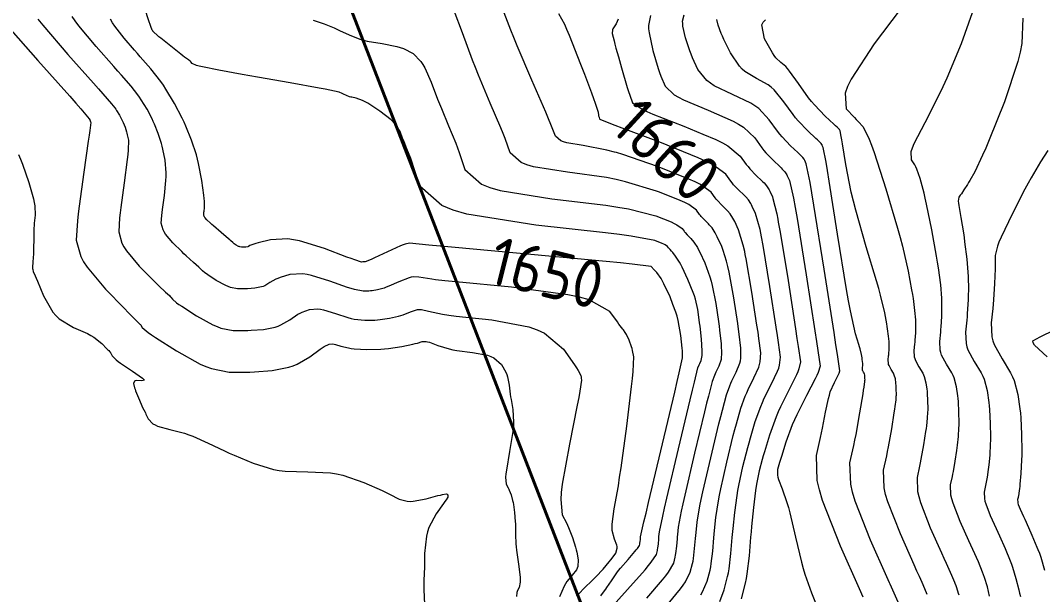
# Model space of a CAD drawing. Header units: millimetres. Extents: x 837475 to 838477, y 1189012 to 1191015.
# Drawn here: x 837554.3 to 837635.2, y 1189882.5 to 1189927.9 of the extents above; entities that cross this region are included whole.
import ezdxf

# ---------------------------------------------------------------- set-up
doc = ezdxf.new("R2010")
doc.units = ezdxf.units.MM
doc.header["$LTSCALE"] = 0.3
doc.layers.add('CORREDORVIA', color=94, linetype='Continuous', lineweight=40)
doc.layers.add('COTAS 10', color=7, linetype='Continuous', lineweight=9, true_color=0x6e3e2d)
doc.layers.add('COTAS INT', color=7, linetype='Continuous', lineweight=5, true_color=0x9fa19f)
doc.styles.get("Standard").update_dxf_attribs({"font": 'isocp2.shx', "bigfont": '@extfont2.shx'})

msp = doc.modelspace()

# ---------------------------------------------------------------- linework, layer by layer
at = {"layer": 'CORREDORVIA'}
msp.add_lwpolyline([(837918.48, 1189883.493), (837925.042, 1189453.383), (837902.497, 1189217.712), (837593.191, 1189234.399), (837666.017, 1189670.117), (837623.316, 1189818.024), (837548.503, 1190011.455), (837506.88, 1190461.595), (837936.282, 1190278.252), (837938.054, 1190355.403), (837933.054, 1190517.446), (837913.685, 1190646.739), (837916.913, 1190801.892), (837910.676, 1191000.965), (838213.029, 1190992.912), (838237.174, 1190821.339), (838237.001, 1190602.875), (838240.031, 1190437.198), (838238.102, 1190145.726), (838184.199, 1189898.277), (837758.842, 1190109.914), (837918.48, 1189883.493)], dxfattribs=at)
at = {"layer": 'COTAS 10'}
for points in [[(837600.209, 1189882.379), (837600.521, 1189882.767), (837600.613, 1189882.892), (837600.706, 1189883.025), (837601.061, 1189883.567), (837601.488, 1189884.187), (837601.626, 1189884.368), (837601.774, 1189884.554), (837602.381, 1189885.262), (837602.923, 1189885.877), (837603.03, 1189886.004), (837603.117, 1189886.112), (837603.276, 1189886.348), (837603.307, 1189886.469), (837603.314, 1189886.504), (837603.32, 1189886.54), (837603.336, 1189886.678), (837603.349, 1189886.822), (837603.352, 1189886.862), (837603.356, 1189886.902), (837603.371, 1189887.048), (837603.635, 1189888.223), (837603.796, 1189888.912), (837603.994, 1189889.758), (837606.066, 1189898.5), (837606.265, 1189899.349), (837606.427, 1189900.041), (837606.696, 1189901.231), (837606.687, 1189901.601), (837606.673, 1189901.775), (837606.655, 1189901.98), (837606.549, 1189902.98), (837606.336, 1189904.183), (837606.251, 1189904.516), (837606.153, 1189904.848), (837605.93, 1189905.444), (837605.703, 1189906.048), (837605.22, 1189907.073), (837605.102, 1189907.295), (837604.991, 1189907.49), (837604.645, 1189907.973), (837604.394, 1189908.234), (837604.342, 1189908.29), (837604.298, 1189908.338), (837604.201, 1189908.451), (837602.712, 1189908.636), (837601.79, 1189908.729), (837600.646, 1189908.841), (837594.673, 1189909.396), (837588.689, 1189909.946), (837587.538, 1189910.055), (837587.5, 1189910.059), (837586.607, 1189910.145), (837585.072, 1189910.311), (837584.742, 1189910.23), (837584.571, 1189910.164), (837584.365, 1189910.079), (837583.332, 1189909.613), (837582.296, 1189909.135), (837582.089, 1189909.042), (837581.916, 1189908.966), (837581.577, 1189908.832), (837581.46, 1189908.815), (837581.427, 1189908.811), (837581.394, 1189908.809), (837581.271, 1189908.807), (837580.747, 1189908.971), (837580.461, 1189909.074), (837580.113, 1189909.202), (837578.348, 1189909.871), (837576.374, 1189910.482), (837575.896, 1189910.574), (837575.447, 1189910.633), (837574.071, 1189910.564), (837573.101, 1189910.318), (837572.907, 1189910.265), (837572.747, 1189910.218), (837572.439, 1189910.103), (837572.335, 1189910.042), (837572.303, 1189910.029), (837572.269, 1189910.018), (837572.134, 1189909.992), (837571.993, 1189909.981), (837571.955, 1189909.98), (837571.917, 1189909.978), (837571.788, 1189909.979), (837571.646, 1189910.007), (837571.601, 1189910.024), (837571.554, 1189910.044), (837571.364, 1189910.149), (837571.196, 1189910.257), (837571.163, 1189910.28), (837571.136, 1189910.298), (837571.088, 1189910.339), (837570.941, 1189910.473), (837570.852, 1189910.551), (837570.741, 1189910.646), (837570.167, 1189911.139), (837569.559, 1189911.664), (837569.427, 1189911.781), (837569.312, 1189911.885), (837569.026, 1189912.156), (837568.879, 1189912.33), (837568.851, 1189912.374), (837568.828, 1189912.415), (837568.793, 1189912.546), (837568.802, 1189912.702), (837568.808, 1189912.759), (837568.815, 1189912.822), (837568.854, 1189913.099), (837568.85, 1189913.624), (837568.83, 1189913.844), (837568.803, 1189914.095), (837568.638, 1189915.271), (837568.382, 1189916.601), (837568.298, 1189916.95), (837568.208, 1189917.291), (837567.832, 1189918.452), (837567.372, 1189919.571), (837567.229, 1189919.886), (837567.08, 1189920.203), (837566.481, 1189921.363), (837565.801, 1189922.497), (837565.599, 1189922.797), (837565.392, 1189923.091), (837564.596, 1189924.102), (837563.766, 1189925.065), (837563.537, 1189925.328), (837563.308, 1189925.589), (837562.484, 1189926.52), (837561.751, 1189927.478), (837561.579, 1189927.756), (837561.42, 1189928.039)], [(837609.641, 1189881.935), (837609.988, 1189882.847), (837610.258, 1189883.899), (837610.319, 1189884.208), (837610.373, 1189884.524), (837610.516, 1189885.731), (837610.625, 1189886.993), (837610.691, 1189887.697), (837610.821, 1189888.975), (837611.003, 1189890.313), (837611.07, 1189890.703), (837611.144, 1189891.102), (837611.47, 1189892.612), (837611.845, 1189894.11), (837611.951, 1189894.501), (837612.056, 1189894.881), (837612.442, 1189896.167), (837612.875, 1189897.368), (837613.011, 1189897.694), (837613.154, 1189898.018), (837613.725, 1189899.165), (837614.21, 1189900.174), (837614.298, 1189900.411), (837614.366, 1189900.63), (837614.446, 1189901.266), (837614.287, 1189902.441), (837614.204, 1189902.999), (837614.105, 1189903.657), (837613.609, 1189906.876), (837613.066, 1189910.121), (837612.938, 1189910.796), (837612.819, 1189911.374), (837612.469, 1189912.655), (837612.207, 1189913.214), (837612.144, 1189913.338), (837612.084, 1189913.447), (837611.902, 1189913.73), (837611.692, 1189913.965), (837611.615, 1189914.044), (837611.53, 1189914.13), (837611.154, 1189914.491), (837610.732, 1189914.931), (837610.617, 1189915.066), (837610.504, 1189915.207), (837610.104, 1189915.765), (837609.065, 1189916.516), (837608.548, 1189916.778), (837607.933, 1189917.064), (837604.885, 1189918.292), (837601.911, 1189919.407), (837601.343, 1189919.621), (837600.886, 1189919.794), (837600.155, 1189920.079), (837600.142, 1189920.114), (837600.137, 1189920.13), (837600.131, 1189920.148), (837600.105, 1189920.237), (837600.075, 1189920.363), (837600.067, 1189920.405), (837600.058, 1189920.451), (837600.028, 1189920.641), (837599.797, 1189921.352), (837599.662, 1189921.725), (837599.497, 1189922.174), (837598.942, 1189923.644), (837598.642, 1189924.436), (837597.734, 1189926.732), (837597.535, 1189927.205), (837597.358, 1189927.606), (837596.906, 1189928.463)], [(837626.063, 1189882.475), (837625.869, 1189882.938), (837625.648, 1189883.43), (837625.439, 1189883.893), (837625.245, 1189884.326), (837625.019, 1189884.833), (837623.93, 1189887.276), (837622.933, 1189889.829), (837622.765, 1189890.405), (837622.644, 1189890.924), (837622.595, 1189892.329), (837622.85, 1189893.46), (837622.921, 1189893.807), (837622.991, 1189894.169), (837623.243, 1189895.597), (837623.449, 1189896.875), (837623.49, 1189897.142), (837623.525, 1189897.371), (837623.592, 1189897.885), (837623.609, 1189898.174), (837623.611, 1189898.261), (837623.612, 1189898.352), (837623.609, 1189898.704), (837623.591, 1189899.061), (837623.583, 1189899.154), (837623.574, 1189899.245), (837623.531, 1189899.552), (837623.448, 1189899.845), (837623.414, 1189899.926), (837623.375, 1189900.008), (837623.194, 1189900.306), (837623.031, 1189900.605), (837623.002, 1189900.687), (837622.981, 1189900.769), (837622.968, 1189901.063), (837622.999, 1189901.368), (837623.007, 1189901.458), (837623.014, 1189901.549), (837623.036, 1189901.896), (837623.042, 1189902.276), (837623.039, 1189902.388), (837623.034, 1189902.504), (837622.999, 1189902.947), (837622.923, 1189903.51), (837622.892, 1189903.702), (837622.858, 1189903.908), (837622.698, 1189904.783), (837622.36, 1189906.177), (837622.212, 1189906.712), (837622.041, 1189907.311), (837621.23, 1189910.009), (837620.394, 1189912.908), (837620.208, 1189913.633), (837620.041, 1189914.324), (837619.602, 1189916.541), (837619.345, 1189918.162), (837619.293, 1189918.477), (837619.25, 1189918.735), (837619.163, 1189919.184), (837619.134, 1189919.246), (837619.127, 1189919.26), (837619.12, 1189919.272), (837619.1, 1189919.303), (837618.917, 1189919.479), (837618.807, 1189919.582), (837618.673, 1189919.709), (837617.974, 1189920.364), (837617.123, 1189921.25), (837616.892, 1189921.522), (837616.664, 1189921.806), (837615.858, 1189922.931), (837615.162, 1189923.92), (837615.003, 1189924.118), (837614.859, 1189924.284), (837614.458, 1189924.611), (837614.076, 1189924.969), (837613.943, 1189925.154), (837613.798, 1189925.377), (837613.176, 1189926.491), (837612.959, 1189927.594), (837613.069, 1189927.81), (837613.252, 1189927.986)], [(837635.545, 1189901.295), (837634.537, 1189902.225), (837634.437, 1189902.412), (837634.415, 1189902.569), (837634.982, 1189902.883), (837636.126, 1189903.438)]]:
    msp.add_lwpolyline(points, dxfattribs=at)
at = {"layer": 'COTAS INT'}
for points in [[(837600.964, 1189881.355), (837602.336, 1189882.878), (837603.719, 1189884.445), (837603.99, 1189884.769), (837604.213, 1189885.046), (837604.618, 1189885.648), (837604.697, 1189885.955), (837604.715, 1189886.045), (837604.73, 1189886.137), (837604.772, 1189886.489), (837604.804, 1189886.856), (837604.813, 1189886.959), (837604.823, 1189887.061), (837604.861, 1189887.434), (837605.115, 1189888.67), (837605.262, 1189889.317), (837605.441, 1189890.096), (837606.362, 1189894.012), (837607.291, 1189897.901), (837607.474, 1189898.664), (837607.626, 1189899.29), (837607.91, 1189900.418), (837607.996, 1189900.655), (837608.022, 1189900.719), (837608.05, 1189900.783), (837608.163, 1189901.008), (837608.239, 1189901.402), (837608.244, 1189901.572), (837608.243, 1189901.768), (837608.179, 1189902.695), (837608.07, 1189903.726), (837608.039, 1189903.987), (837608.007, 1189904.238), (837607.892, 1189905.057), (837607.701, 1189905.877), (837607.623, 1189906.129), (837607.533, 1189906.392), (837607.114, 1189907.431), (837606.665, 1189908.389), (837606.557, 1189908.6), (837606.455, 1189908.788), (837606.143, 1189909.272), (837605.912, 1189909.554), (837605.861, 1189909.614), (837605.816, 1189909.666), (837605.698, 1189909.792), (837605.619, 1189909.875), (837605.597, 1189909.901), (837605.576, 1189909.927), (837605.5, 1189910.033), (837605.301, 1189910.176), (837605.202, 1189910.226), (837605.083, 1189910.281), (837604.495, 1189910.517), (837602.618, 1189910.863), (837601.687, 1189910.986), (837600.577, 1189911.122), (837595.085, 1189911.713), (837589.624, 1189912.598), (837588.534, 1189912.918), (837587.628, 1189913.272), (837585.881, 1189914.825), (837585.39, 1189916.353), (837585.276, 1189916.691), (837585.172, 1189916.993), (837584.874, 1189917.776), (837584.647, 1189918.315), (837584.588, 1189918.463), (837584.53, 1189918.611), (837584.334, 1189919.137), (837583.973, 1189919.704), (837583.81, 1189919.877), (837583.621, 1189920.057), (837582.715, 1189920.764), (837581.771, 1189921.379), (837581.559, 1189921.5), (837581.367, 1189921.601), (837580.852, 1189921.788), (837580.505, 1189921.849), (837580.42, 1189921.87), (837580.339, 1189921.893), (837580.087, 1189921.991), (837579.864, 1189922.096), (837579.738, 1189922.152), (837579.509, 1189922.246), (837578.773, 1189922.415), (837578.391, 1189922.49), (837577.932, 1189922.576), (837575.628, 1189922.99), (837573.056, 1189923.443), (837572.427, 1189923.555), (837571.834, 1189923.66), (837569.994, 1189923.992), (837568.691, 1189924.252), (837568.437, 1189924.312), (837568.229, 1189924.368), (837567.862, 1189924.527), (837567.781, 1189924.648), (837567.752, 1189924.678), (837567.721, 1189924.708), (837567.586, 1189924.808), (837567.278, 1189925.03), (837567.138, 1189925.137), (837566.974, 1189925.265), (837566.182, 1189925.889), (837565.4, 1189926.518), (837565.242, 1189926.648), (837565.11, 1189926.759), (837564.847, 1189926.998), (837564.766, 1189927.092), (837564.749, 1189927.111), (837564.735, 1189927.127), (837564.707, 1189927.16), (837564.605, 1189927.443), (837564.546, 1189927.616), (837564.472, 1189927.83), (837564.093, 1189928.947)], [(837605.538, 1189881.752), (837606.528, 1189882.93), (837606.734, 1189883.211), (837606.911, 1189883.472), (837607.303, 1189884.248), (837607.478, 1189884.927), (837607.517, 1189885.126), (837607.552, 1189885.33), (837607.644, 1189886.11), (837607.715, 1189886.925), (837607.757, 1189887.379), (837607.841, 1189888.204), (837608.059, 1189889.491), (837608.166, 1189890.01), (837608.292, 1189890.599), (837608.916, 1189893.312), (837609.568, 1189896.005), (837609.712, 1189896.582), (837609.841, 1189897.086), (837610.176, 1189898.293), (837610.436, 1189899.011), (837610.517, 1189899.207), (837610.602, 1189899.4), (837610.944, 1189900.087), (837611.225, 1189900.788), (837611.271, 1189900.992), (837611.305, 1189901.199), (837611.313, 1189901.981), (837611.178, 1189903.083), (837611.122, 1189903.493), (837611.056, 1189903.948), (837610.751, 1189905.966), (837610.384, 1189907.999), (837610.28, 1189908.463), (837610.176, 1189908.883), (837609.9, 1189909.718), (837609.791, 1189910.043), (837609.436, 1189910.801), (837609.35, 1189910.969), (837609.27, 1189911.118), (837609.023, 1189911.501), (837608.802, 1189911.759), (837608.738, 1189911.829), (837608.673, 1189911.898), (837608.426, 1189912.142), (837608.175, 1189912.403), (837608.107, 1189912.483), (837608.04, 1189912.567), (837607.802, 1189912.899), (837607.174, 1189913.349), (837606.861, 1189913.507), (837606.487, 1189913.68), (837604.877, 1189914.328), (837604.634, 1189914.425), (837602.185, 1189915.166), (837601.436, 1189915.335), (837600.656, 1189915.49), (837597.58, 1189915.92), (837594.891, 1189916.355), (837594.354, 1189916.513), (837593.908, 1189916.687), (837593.048, 1189917.452), (837592.64, 1189918.586), (837592.48, 1189918.993), (837592.298, 1189919.441), (837591.469, 1189921.394), (837590.545, 1189923.594), (837590.304, 1189924.197), (837590.068, 1189924.797), (837589.269, 1189926.943), (837588.618, 1189928.683)], [(837608.133, 1189882.462), (837608.276, 1189882.703), (837608.646, 1189883.548), (837608.868, 1189884.413), (837608.918, 1189884.667), (837608.962, 1189884.927), (837609.08, 1189885.921), (837609.17, 1189886.959), (837609.197, 1189887.248), (837609.224, 1189887.538), (837609.331, 1189888.589), (837609.531, 1189889.902), (837609.618, 1189890.357), (837609.718, 1189890.85), (837610.193, 1189892.962), (837610.707, 1189895.058), (837610.832, 1189895.541), (837610.949, 1189895.983), (837611.309, 1189897.23), (837611.656, 1189898.19), (837611.764, 1189898.45), (837611.878, 1189898.709), (837612.334, 1189899.626), (837612.717, 1189900.481), (837612.785, 1189900.702), (837612.835, 1189900.915), (837612.879, 1189901.624), (837612.733, 1189902.762), (837612.663, 1189903.246), (837612.581, 1189903.802), (837612.18, 1189906.421), (837611.725, 1189909.06), (837611.656, 1189909.4), (837611.609, 1189909.63), (837611.497, 1189910.129), (837611.13, 1189911.349), (837610.822, 1189912.008), (837610.747, 1189912.153), (837610.677, 1189912.282), (837610.462, 1189912.616), (837610.247, 1189912.862), (837610.177, 1189912.937), (837610.101, 1189913.014), (837609.79, 1189913.316), (837609.453, 1189913.667), (837609.362, 1189913.775), (837609.272, 1189913.887), (837608.953, 1189914.332), (837608.111, 1189914.935), (837607.691, 1189915.148), (837607.19, 1189915.379), (837604.704, 1189916.379), (837601.969, 1189917.317), (837601.457, 1189917.468), (837601.31, 1189917.51), (837600.695, 1189917.674), (837598.827, 1189918.023), (837597.524, 1189918.234), (837597.264, 1189918.31), (837597.048, 1189918.395), (837596.631, 1189918.765), (837596.265, 1189919.702), (837596.081, 1189920.144), (837595.861, 1189920.665), (837594.767, 1189923.203), (837593.602, 1189925.931), (837593.337, 1189926.572), (837593.097, 1189927.162), (837592.438, 1189928.878)], [(837623.905, 1189928.806), (837621.864, 1189926.079), (837620.032, 1189923.289), (837619.744, 1189922.692), (837619.552, 1189922.171), (837619.649, 1189920.925), (837620.292, 1189920.252), (837620.443, 1189920.093), (837620.582, 1189919.945), (837620.987, 1189919.509), (837621.462, 1189918.539), (837621.645, 1189918.055), (837621.851, 1189917.477), (837622.779, 1189914.61), (837623.705, 1189911.492), (837623.909, 1189910.755), (837624.089, 1189910.074), (837624.553, 1189908.07), (837624.822, 1189906.595), (837624.88, 1189906.246), (837624.931, 1189905.923), (837625.059, 1189904.972), (837625.119, 1189904.225), (837625.128, 1189904.03), (837625.133, 1189903.84), (837625.123, 1189903.199), (837625.086, 1189902.614), (837625.074, 1189902.459), (837625.061, 1189902.309), (837625.007, 1189901.793), (837625.031, 1189901.297), (837625.066, 1189901.159), (837625.114, 1189901.02), (837625.39, 1189900.517), (837625.695, 1189900.014), (837625.76, 1189899.876), (837625.818, 1189899.738), (837625.957, 1189899.244), (837626.03, 1189898.726), (837626.045, 1189898.573), (837626.058, 1189898.416), (837626.089, 1189897.814), (837626.095, 1189897.219), (837626.093, 1189897.067), (837626.089, 1189896.919), (837626.061, 1189896.432), (837625.992, 1189895.833), (837625.961, 1189895.615), (837625.926, 1189895.375), (837625.76, 1189894.321), (837625.561, 1189893.195), (837625.506, 1189892.91), (837625.45, 1189892.637), (837625.249, 1189891.746), (837625.288, 1189890.639), (837625.383, 1189890.23), (837625.516, 1189889.776), (837626.301, 1189887.765), (837627.183, 1189885.787), (837627.377, 1189885.354), (837627.549, 1189884.97), (837627.987, 1189883.999), (837628.22, 1189883.446), (837628.252, 1189883.368), (837628.315, 1189883.199), (837628.373, 1189883.032), (837628.504, 1189882.594), (837628.546, 1189882.449)], [(837555.645, 1189928.036), (837556.042, 1189927.548), (837558.04, 1189925.239), (837560.054, 1189922.977), (837560.462, 1189922.517), (837560.805, 1189922.131), (837561.501, 1189921.34), (837561.761, 1189921.009), (837561.829, 1189920.913), (837561.895, 1189920.815), (837562.117, 1189920.445), (837562.312, 1189920.066), (837562.361, 1189919.963), (837562.408, 1189919.86), (837562.558, 1189919.494), (837562.681, 1189919.115), (837562.71, 1189919.004), (837562.738, 1189918.89), (837562.821, 1189918.455), (837562.813, 1189917.66), (837562.783, 1189917.319), (837562.741, 1189916.924), (837562.488, 1189915.063), (837562.221, 1189913.13), (837562.17, 1189912.691), (837562.129, 1189912.294), (837562.064, 1189911.208), (837562.312, 1189910.295), (837562.468, 1189910.008), (837562.663, 1189909.705), (837563.686, 1189908.488), (837564.778, 1189907.37), (837565.018, 1189907.13), (837565.23, 1189906.921), (837565.768, 1189906.417), (837566.069, 1189906.145), (837566.133, 1189906.082), (837566.187, 1189906.024), (837566.311, 1189905.861), (837566.643, 1189905.584), (837566.828, 1189905.454), (837567.054, 1189905.301), (837568.208, 1189904.558), (837569.519, 1189903.835), (837569.844, 1189903.694), (837570.152, 1189903.58), (837571.128, 1189903.383), (837572.02, 1189903.38), (837572.277, 1189903.388), (837572.537, 1189903.4), (837573.509, 1189903.476), (837574.439, 1189903.654), (837574.672, 1189903.731), (837574.895, 1189903.82), (837575.612, 1189904.241), (837576.244, 1189904.67), (837576.414, 1189904.763), (837576.581, 1189904.846), (837577.163, 1189905.055), (837577.821, 1189905.088), (837578.036, 1189905.06), (837578.265, 1189905.016), (837579.209, 1189904.723), (837580.198, 1189904.4), (837580.455, 1189904.337), (837580.705, 1189904.286), (837581.548, 1189904.195), (837582.332, 1189904.21), (837582.545, 1189904.225), (837582.756, 1189904.245), (837583.505, 1189904.358), (837584.206, 1189904.524), (837584.388, 1189904.578), (837584.564, 1189904.636), (837585.155, 1189904.873), (837585.71, 1189905.037), (837585.864, 1189905.048), (837586.018, 1189905.045), (837586.575, 1189904.91), (837587.684, 1189904.664), (837588.187, 1189904.591), (837588.775, 1189904.515), (837591.602, 1189904.223), (837594.528, 1189903.681), (837595.177, 1189903.448), (837595.757, 1189903.179), (837597.272, 1189901.908), (837598.126, 1189900.672), (837598.29, 1189900.424), (837598.423, 1189900.218), (837598.639, 1189899.817), (837598.655, 1189899.679), (837598.66, 1189899.639), (837598.667, 1189899.598), (837598.695, 1189899.443), (837598.567, 1189898.571), (837598.475, 1189898.077), (837598.359, 1189897.474), (837597.733, 1189894.387), (837597.168, 1189891.218), (837597.089, 1189890.563), (837597.044, 1189890.005), (837597.164, 1189888.794), (837597.495, 1189888.165), (837597.583, 1189887.974), (837597.67, 1189887.775), (837597.972, 1189886.995), (837598.22, 1189886.218), (837598.272, 1189886.021), (837598.318, 1189885.832), (837598.425, 1189885.217), (837598.39, 1189884.688), (837598.346, 1189884.554), (837598.287, 1189884.425), (837597.951, 1189884.004), (837597.532, 1189883.507), (837597.421, 1189883.33), (837597.312, 1189883.137), (837596.937, 1189882.294)], [(837598.333, 1189882.342), (837598.45, 1189882.499), (837598.953, 1189883.032), (837599.519, 1189883.562), (837599.675, 1189883.719), (837599.831, 1189883.879), (837600.395, 1189884.493), (837600.892, 1189885.077), (837601.006, 1189885.22), (837601.109, 1189885.353), (837601.398, 1189885.765), (837601.518, 1189886.151), (837601.516, 1189886.268), (837601.497, 1189886.39), (837601.302, 1189886.868), (837601.118, 1189887.544), (837601.107, 1189887.79), (837601.113, 1189888.062), (837601.282, 1189889.26), (837601.606, 1189891.095), (837601.71, 1189891.77), (837601.821, 1189892.516), (837602.273, 1189895.813), (837602.658, 1189898.944), (837602.727, 1189899.587), (837602.779, 1189900.131), (837602.828, 1189901.287), (837602.736, 1189901.806), (837602.699, 1189901.95), (837602.657, 1189902.094), (837602.462, 1189902.612), (837602.254, 1189903.054), (837602.203, 1189903.15), (837602.155, 1189903.234), (837602.006, 1189903.443), (837601.961, 1189903.5), (837601.763, 1189903.747), (837601.655, 1189903.892), (837601.53, 1189904.063), (837600.935, 1189904.898), (837599.308, 1189905.803), (837598.533, 1189906.018), (837597.617, 1189906.218), (837593.137, 1189906.809), (837588.732, 1189907.231), (837587.863, 1189907.323), (837587.146, 1189907.404), (837586.847, 1189907.451), (837585.823, 1189907.61), (837585.38, 1189907.637), (837585.217, 1189907.606), (837585.037, 1189907.558), (837584.243, 1189907.243), (837583.43, 1189906.886), (837583.238, 1189906.81), (837583.061, 1189906.745), (837582.541, 1189906.595), (837582.108, 1189906.53), (837581.986, 1189906.518), (837581.863, 1189906.509), (837581.409, 1189906.501), (837580.726, 1189906.629), (837580.458, 1189906.706), (837580.156, 1189906.801), (837578.778, 1189907.297), (837577.32, 1189907.749), (837576.966, 1189907.817), (837576.634, 1189907.86), (837575.617, 1189907.809), (837574.841, 1189907.582), (837574.661, 1189907.514), (837574.496, 1189907.444), (837574.026, 1189907.172), (837573.615, 1189906.931), (837573.488, 1189906.88), (837573.354, 1189906.836), (837572.822, 1189906.734), (837572.265, 1189906.691), (837572.116, 1189906.684), (837571.969, 1189906.679), (837571.458, 1189906.681), (837570.899, 1189906.794), (837570.723, 1189906.859), (837570.537, 1189906.939), (837569.786, 1189907.354), (837569.125, 1189907.779), (837568.996, 1189907.867), (837568.889, 1189907.941), (837568.7, 1189908.1), (837568.564, 1189908.249), (837568.492, 1189908.316), (837568.405, 1189908.395), (837567.967, 1189908.778), (837567.394, 1189909.293), (837567.222, 1189909.456), (837567.045, 1189909.627), (837566.356, 1189910.322), (837565.771, 1189911.018), (837565.66, 1189911.191), (837565.57, 1189911.355), (837565.428, 1189911.877), (837565.466, 1189912.498), (837565.489, 1189912.725), (837565.518, 1189912.976), (837565.671, 1189914.081), (837565.795, 1189915.274), (837565.807, 1189915.581), (837565.808, 1189915.878), (837565.73, 1189916.863), (837565.56, 1189917.745), (837565.504, 1189917.977), (837565.444, 1189918.203), (837565.195, 1189918.973), (837564.89, 1189919.716), (837564.795, 1189919.924), (837564.696, 1189920.134), (837564.299, 1189920.904), (837563.848, 1189921.656), (837563.714, 1189921.855), (837563.577, 1189922.05), (837563.049, 1189922.721), (837562.285, 1189923.598), (837561.999, 1189923.922), (837561.681, 1189924.283), (837560.262, 1189925.88), (837558.896, 1189927.513), (837558.612, 1189927.896), (837558.367, 1189928.249)], [(837577.45, 1189927.948), (837578.326, 1189927.658), (837579.108, 1189927.337), (837579.323, 1189927.243), (837579.536, 1189927.148), (837580.298, 1189926.788), (837581.157, 1189926.455), (837581.432, 1189926.377), (837581.723, 1189926.305), (837582.905, 1189926.096), (837584.066, 1189925.872), (837584.343, 1189925.79), (837584.601, 1189925.7), (837585.373, 1189925.306), (837585.985, 1189924.685), (837586.143, 1189924.452), (837586.295, 1189924.193), (837586.802, 1189923.04), (837587.299, 1189921.704), (837587.446, 1189921.33), (837587.596, 1189920.955), (837588.171, 1189919.585), (837588.735, 1189918.217), (837588.878, 1189917.842), (837589.015, 1189917.469), (837589.464, 1189916.138), (837590.768, 1189914.98), (837591.444, 1189914.716), (837592.257, 1189914.476), (837596.332, 1189913.816), (837600.617, 1189913.306), (837601.561, 1189913.161), (837602.402, 1189913.014), (837604.565, 1189912.471), (837605.785, 1189911.98), (837606.031, 1189911.866), (837606.238, 1189911.762), (837606.651, 1189911.466), (837606.808, 1189911.247), (837606.852, 1189911.192), (837606.897, 1189911.139), (837607.062, 1189910.967), (837607.244, 1189910.782), (837607.3, 1189910.721), (837607.357, 1189910.656), (837607.583, 1189910.386), (837607.862, 1189909.953), (837607.954, 1189909.784), (837608.051, 1189909.595), (837608.453, 1189908.737), (837608.854, 1189907.638), (837608.952, 1189907.296), (837609.043, 1189906.938), (837609.321, 1189905.512), (837609.532, 1189904.093), (837609.58, 1189903.74), (837609.624, 1189903.405), (837609.746, 1189902.338), (837609.774, 1189901.484), (837609.758, 1189901.282), (837609.732, 1189901.095), (837609.553, 1189900.547), (837609.326, 1189900.091), (837609.27, 1189899.963), (837609.216, 1189899.833), (837609.043, 1189899.356), (837608.734, 1189898.188), (837608.593, 1189897.623), (837608.429, 1189896.953), (837607.639, 1189893.662), (837606.867, 1189890.348), (837606.714, 1189889.663), (837606.587, 1189889.081), (837606.351, 1189887.819), (837606.29, 1189887.22), (837606.275, 1189887.055), (837606.259, 1189886.891), (837606.208, 1189886.299), (837606.141, 1189885.734), (837606.116, 1189885.585), (837606.087, 1189885.441), (837605.961, 1189884.948), (837605.545, 1189884.24), (837605.335, 1189883.96), (837605.083, 1189883.643), (837603.827, 1189882.193)], [(837601.584, 1189928.027), (837601.424, 1189927.679), (837601.215, 1189927.353), (837601.178, 1189927.268), (837601.151, 1189927.185), (837601.128, 1189926.905), (837601.263, 1189926.327), (837601.334, 1189926.056), (837601.42, 1189925.737), (837601.608, 1189925.066), (837601.854, 1189924.185), (837602.313, 1189922.623), (837602.415, 1189922.298), (837602.505, 1189922.019), (837602.74, 1189921.4), (837603.461, 1189920.925), (837603.858, 1189920.737), (837604.341, 1189920.525), (837606.799, 1189919.556), (837608.282, 1189918.94), (837609.318, 1189918.508), (837609.839, 1189918.246), (837610.284, 1189917.997), (837611.255, 1189917.199), (837611.736, 1189916.527), (837611.872, 1189916.357), (837612.01, 1189916.194), (837612.518, 1189915.665), (837612.959, 1189915.246), (837613.054, 1189915.152), (837613.137, 1189915.068), (837613.342, 1189914.845), (837613.491, 1189914.612), (837613.54, 1189914.522), (837613.592, 1189914.421), (837613.808, 1189913.961), (837613.839, 1189913.838), (837614.141, 1189912.62), (837614.223, 1189912.196), (837614.267, 1189911.963), (837614.407, 1189911.182), (837615.038, 1189907.331), (837615.63, 1189903.512), (837615.746, 1189902.751), (837615.841, 1189902.119), (837616.013, 1189900.909), (837615.897, 1189900.345), (837615.812, 1189900.121), (837615.703, 1189899.867), (837615.115, 1189898.704), (837614.43, 1189897.327), (837614.258, 1189896.938), (837614.095, 1189896.546), (837613.575, 1189895.104), (837613.164, 1189893.778), (837613.07, 1189893.46), (837612.984, 1189893.162), (837612.747, 1189892.262), (837612.57, 1189891.353), (837612.522, 1189891.05), (837612.475, 1189890.724), (837612.311, 1189889.36), (837612.158, 1189887.856), (837612.119, 1189887.441), (837612.08, 1189887.028), (837611.952, 1189885.542), (837611.783, 1189884.121), (837611.72, 1189883.748), (837611.649, 1189883.385), (837611.331, 1189882.147)], [(837604.156, 1189928.313), (837603.995, 1189927.544), (837604.003, 1189927.26), (837604.035, 1189926.944), (837604.34, 1189925.547), (837604.768, 1189924.14), (837604.877, 1189923.819), (837604.981, 1189923.527), (837605.324, 1189922.72), (837606.036, 1189922.055), (837606.373, 1189921.853), (837606.771, 1189921.643), (837608.714, 1189920.82), (837610.703, 1189919.952), (837611.13, 1189919.714), (837611.504, 1189919.477), (837612.406, 1189918.632), (837612.968, 1189917.847), (837613.127, 1189917.648), (837613.288, 1189917.458), (837613.882, 1189916.84), (837614.387, 1189916.362), (837614.492, 1189916.259), (837614.582, 1189916.171), (837614.781, 1189915.96), (837614.899, 1189915.777), (837614.937, 1189915.706), (837614.978, 1189915.627), (837615.147, 1189915.266), (837615.462, 1189913.865), (837615.595, 1189913.13), (837615.748, 1189912.243), (837616.467, 1189907.786), (837617.154, 1189903.367), (837617.287, 1189902.504), (837617.396, 1189901.798), (837617.579, 1189900.552), (837617.428, 1189900.061), (837617.325, 1189899.831), (837617.196, 1189899.56), (837616.506, 1189898.243), (837615.73, 1189896.712), (837615.545, 1189896.306), (837615.374, 1189895.908), (837614.867, 1189894.538), (837614.51, 1189893.406), (837614.434, 1189893.158), (837614.368, 1189892.939), (837614.213, 1189892.385), (837614.212, 1189891.927), (837614.243, 1189891.768), (837614.288, 1189891.595), (837614.567, 1189890.857), (837614.953, 1189889.767), (837615.066, 1189889.372), (837615.181, 1189888.937), (837615.62, 1189887.032), (837616.091, 1189885.036), (837616.228, 1189884.544), (837616.367, 1189884.078), (837616.89, 1189882.614), (837617.361, 1189881.417)], [(837620.982, 1189882.272), (837620.69, 1189882.927), (837619.187, 1189886.299), (837617.768, 1189889.934), (837617.528, 1189890.755), (837617.356, 1189891.494), (837617.286, 1189893.495), (837617.619, 1189894.916), (837617.699, 1189895.29), (837617.775, 1189895.657), (837618.005, 1189896.911), (837618.233, 1189898.003), (837618.307, 1189898.267), (837618.385, 1189898.515), (837618.707, 1189899.269), (837618.988, 1189899.804), (837619.041, 1189899.913), (837619.084, 1189900.004), (837619.146, 1189900.195), (837618.95, 1189901.477), (837618.829, 1189902.257), (837618.679, 1189903.222), (837617.897, 1189908.241), (837617.09, 1189913.304), (837616.924, 1189914.296), (837616.784, 1189915.111), (837616.486, 1189916.572), (837616.363, 1189916.833), (837616.334, 1189916.891), (837616.306, 1189916.942), (837616.221, 1189917.074), (837616.027, 1189917.273), (837615.931, 1189917.367), (837615.816, 1189917.477), (837615.246, 1189918.015), (837614.566, 1189918.722), (837614.382, 1189918.94), (837614.2, 1189919.167), (837613.557, 1189920.065), (837612.723, 1189920.958), (837612.421, 1189921.182), (837612.088, 1189921.396), (837610.629, 1189922.083), (837609.201, 1189922.762), (837608.888, 1189922.969), (837608.611, 1189923.186), (837607.909, 1189924.041), (837607.473, 1189924.981), (837607.363, 1189925.252), (837607.259, 1189925.527), (837606.925, 1189926.556), (837606.723, 1189927.481), (837606.703, 1189927.69), (837606.697, 1189927.878), (837606.804, 1189928.386)], [(837623.75, 1189881.878), (837623.33, 1189882.815), (837623.114, 1189883.299), (837623.063, 1189883.414), (837622.854, 1189883.88), (837621.558, 1189886.787), (837620.35, 1189889.881), (837620.147, 1189890.58), (837620, 1189891.209), (837619.941, 1189892.912), (837620.25, 1189894.283), (837620.335, 1189894.703), (837620.42, 1189895.142), (837620.726, 1189896.873), (837620.972, 1189898.375), (837621.019, 1189898.669), (837621.058, 1189898.91), (837621.123, 1189899.339), (837621.129, 1189899.429), (837621.129, 1189899.456), (837621.13, 1189899.485), (837621.128, 1189899.595), (837621.123, 1189899.706), (837621.12, 1189899.735), (837621.118, 1189899.764), (837621.104, 1189899.86), (837621.078, 1189899.951), (837621.068, 1189899.977), (837621.055, 1189900.003), (837620.999, 1189900.096), (837620.948, 1189900.189), (837620.939, 1189900.215), (837620.932, 1189900.24), (837620.928, 1189900.332), (837620.938, 1189900.428), (837620.94, 1189900.456), (837620.943, 1189900.484), (837620.95, 1189900.593), (837620.951, 1189900.712), (837620.95, 1189900.747), (837620.949, 1189900.783), (837620.938, 1189900.922), (837620.914, 1189901.098), (837620.904, 1189901.158), (837620.894, 1189901.222), (837620.844, 1189901.496), (837620.738, 1189901.932), (837620.692, 1189902.099), (837620.638, 1189902.286), (837620.385, 1189903.13), (837619.984, 1189904.931), (837619.837, 1189905.722), (837619.676, 1189906.639), (837618.965, 1189911.007), (837618.297, 1189915.221), (837618.163, 1189916.041), (837618.05, 1189916.711), (837617.824, 1189917.878), (837617.749, 1189918.04), (837617.73, 1189918.075), (837617.713, 1189918.107), (837617.661, 1189918.189), (837617.472, 1189918.376), (837617.369, 1189918.475), (837617.244, 1189918.593), (837616.61, 1189919.189), (837615.845, 1189919.986), (837615.637, 1189920.231), (837615.432, 1189920.487), (837614.708, 1189921.498), (837613.943, 1189922.439), (837613.712, 1189922.65), (837613.473, 1189922.84), (837612.544, 1189923.347), (837611.631, 1189923.88), (837611.403, 1189924.086), (837611.187, 1189924.317), (837610.494, 1189925.361), (837609.964, 1189926.435), (837609.85, 1189926.685), (837609.751, 1189926.913), (837609.511, 1189927.566), (837609.412, 1189928.018)], [(837630.997, 1189882.355), (837630.813, 1189883.099), (837630.594, 1189883.836), (837630.521, 1189884.047), (837630.441, 1189884.261), (837630.106, 1189885.06), (837629.659, 1189886.048), (837629.509, 1189886.381), (837629.348, 1189886.74), (837628.672, 1189888.253), (837628.098, 1189889.723), (837628.001, 1189890.055), (837627.932, 1189890.354), (837627.904, 1189891.163), (837628.051, 1189891.814), (837628.091, 1189892.014), (837628.131, 1189892.222), (837628.277, 1189893.045), (837628.403, 1189893.875), (837628.432, 1189894.088), (837628.458, 1189894.295), (837628.53, 1189894.979), (837628.569, 1189895.665), (837628.575, 1189895.872), (837628.578, 1189896.086), (837628.569, 1189896.923), (837628.526, 1189897.77), (837628.507, 1189897.992), (837628.486, 1189898.207), (837628.383, 1189898.936), (837628.187, 1189899.631), (837628.106, 1189899.825), (837628.014, 1189900.019), (837627.585, 1189900.727), (837627.196, 1189901.436), (837627.129, 1189901.631), (837627.08, 1189901.825), (837627.047, 1189902.523), (837627.122, 1189903.249), (837627.14, 1189903.461), (837627.157, 1189903.678), (837627.21, 1189904.502), (837627.224, 1189905.405), (837627.217, 1189905.672), (837627.205, 1189905.946), (837627.12, 1189906.998), (837626.94, 1189908.335), (837626.868, 1189908.79), (837626.785, 1189909.281), (837626.407, 1189911.357), (837625.999, 1189913.388), (837625.898, 1189913.849), (837625.803, 1189914.268), (837625.502, 1189915.415), (837625.232, 1189916.169), (837625.157, 1189916.339), (837625.081, 1189916.493), (837624.802, 1189916.909), (837624.797, 1189917.549), (837624.893, 1189917.844), (837625.031, 1189918.19), (837625.882, 1189919.864), (837627.009, 1189922.041), (837627.321, 1189922.704), (837627.633, 1189923.394), (837628.759, 1189926.102), (837629.64, 1189928.573)], [(837633.61, 1189928.113), (837633.544, 1189926.113), (837633.411, 1189925.425), (837633.229, 1189924.678), (837632.159, 1189921.495), (837630.951, 1189918.476), (837630.683, 1189917.833), (837630.443, 1189917.274), (837629.814, 1189915.95), (837629.415, 1189915.256), (837629.319, 1189915.093), (837629.23, 1189914.944), (837628.964, 1189914.511), (837628.765, 1189914.211), (837628.718, 1189914.146), (837628.675, 1189914.087), (837628.55, 1189913.938), (837628.512, 1189913.63), (837628.524, 1189913.47), (837628.546, 1189913.279), (837628.705, 1189912.322), (837628.914, 1189911.107), (837628.966, 1189910.753), (837629.017, 1189910.392), (837629.181, 1189909.023), (837629.29, 1189907.667), (837629.306, 1189907.313), (837629.315, 1189906.969), (837629.297, 1189905.805), (837629.229, 1189904.743), (837629.207, 1189904.463), (837629.183, 1189904.189), (837629.087, 1189903.253), (837629.129, 1189902.353), (837629.193, 1189902.102), (837629.279, 1189901.851), (837629.781, 1189900.938), (837630.334, 1189900.025), (837630.453, 1189899.774), (837630.557, 1189899.524), (837630.81, 1189898.628), (837630.942, 1189897.688), (837630.97, 1189897.41), (837630.994, 1189897.125), (837631.049, 1189896.032), (837631.06, 1189894.953), (837631.057, 1189894.677), (837631.05, 1189894.41), (837630.999, 1189893.525), (837630.925, 1189892.756), (837630.903, 1189892.562), (837630.881, 1189892.375), (837630.793, 1189891.769), (837630.702, 1189891.249), (837630.676, 1189891.117), (837630.651, 1189890.991), (837630.558, 1189890.58), (837630.576, 1189890.069), (837630.62, 1189889.88), (837630.681, 1189889.67), (837631.043, 1189888.742), (837631.512, 1189887.693), (837631.641, 1189887.408), (837631.769, 1189887.125), (837632.224, 1189886.121), (837632.63, 1189885.154), (837632.726, 1189884.895), (837632.816, 1189884.64), (837633.08, 1189883.749), (837633.303, 1189882.849), (837633.366, 1189882.588), (837633.431, 1189882.322)], [(837553.131, 1189927.646), (837555.664, 1189924.771), (837558.189, 1189921.927), (837558.676, 1189921.376), (837559.07, 1189920.926), (837559.723, 1189920.152), (837559.768, 1189920.057), (837559.778, 1189920.035), (837559.787, 1189920.016), (837559.812, 1189919.963), (837559.829, 1189919.922), (837559.833, 1189919.911), (837559.838, 1189919.899), (837559.853, 1189919.857), (837559.774, 1189919.227), (837559.72, 1189918.844), (837559.651, 1189918.371), (837559.286, 1189915.913), (837558.917, 1189913.236), (837558.847, 1189912.625), (837558.79, 1189912.07), (837558.699, 1189910.538), (837559.053, 1189909.235), (837559.277, 1189908.825), (837559.556, 1189908.393), (837561.016, 1189906.654), (837562.512, 1189905.113), (837562.813, 1189904.805), (837563.065, 1189904.549), (837563.568, 1189904.055), (837563.734, 1189903.894), (837563.774, 1189903.847), (837563.811, 1189903.8), (837563.923, 1189903.623), (837564.396, 1189903.226), (837564.661, 1189903.041), (837564.983, 1189902.823), (837566.631, 1189901.762), (837568.502, 1189900.73), (837568.966, 1189900.529), (837569.406, 1189900.366), (837570.797, 1189900.085), (837572.072, 1189900.081), (837572.437, 1189900.093), (837572.809, 1189900.11), (837574.197, 1189900.218), (837575.524, 1189900.472), (837575.857, 1189900.582), (837576.175, 1189900.709), (837577.198, 1189901.31), (837577.993, 1189901.896), (837578.167, 1189902.013), (837578.321, 1189902.11), (837578.709, 1189902.3), (837579.009, 1189902.315), (837579.106, 1189902.302), (837579.211, 1189902.282), (837579.64, 1189902.149), (837580.241, 1189901.999), (837580.453, 1189901.969), (837580.684, 1189901.943), (837581.686, 1189901.889), (837582.801, 1189901.91), (837583.104, 1189901.932), (837583.404, 1189901.96), (837584.469, 1189902.12), (837585.351, 1189902.304), (837585.537, 1189902.347), (837585.698, 1189902.387), (837586.066, 1189902.503), (837586.382, 1189902.515), (837586.51, 1189902.49), (837586.656, 1189902.452), (837587.326, 1189902.209), (837588.223, 1189901.923), (837588.512, 1189901.858), (837588.818, 1189901.799), (837590.066, 1189901.636), (837591.246, 1189901.418), (837591.507, 1189901.324), (837591.741, 1189901.215), (837592.351, 1189900.703), (837592.706, 1189900.081), (837592.779, 1189899.904), (837592.84, 1189899.724), (837592.97, 1189899.054), (837593.049, 1189898.341), (837593.079, 1189898.134), (837593.111, 1189897.923), (837593.257, 1189897.124), (837593.32, 1189896.113), (837593.301, 1189895.768), (837593.265, 1189895.395), (837593.004, 1189893.811), (837592.741, 1189892.337), (837592.704, 1189892.032), (837592.684, 1189891.772), (837592.739, 1189891.209), (837592.893, 1189890.916), (837592.934, 1189890.827), (837592.975, 1189890.735), (837593.115, 1189890.372), (837593.24, 1189889.921), (837593.271, 1189889.773), (837593.3, 1189889.614), (837593.39, 1189888.96), (837593.451, 1189888.258), (837593.461, 1189888.07), (837593.468, 1189887.886), (837593.471, 1189887.243), (837593.497, 1189886.502), (837593.519, 1189886.256), (837593.547, 1189885.992), (837593.703, 1189884.89), (837593.83, 1189883.865), (837593.84, 1189883.65), (837593.839, 1189883.464), (837593.747, 1189883.041), (837593.615, 1189882.791), (837593.59, 1189882.715), (837593.569, 1189882.635), (837593.535, 1189882.321)], [(837554.128, 1189917.328), (837554.283, 1189916.937), (837554.433, 1189916.543), (837554.941, 1189915.097), (837555.309, 1189913.811), (837555.372, 1189913.518), (837555.418, 1189913.251), (837555.444, 1189912.515), (837555.376, 1189911.891), (837555.363, 1189911.695), (837555.353, 1189911.49), (837555.335, 1189910.665), (837555.325, 1189909.843), (837555.319, 1189909.639), (837555.312, 1189909.445), (837555.274, 1189908.829), (837555.248, 1189908.376), (837555.248, 1189908.285), (837555.252, 1189908.208), (837555.292, 1189908.055), (837555.456, 1189907.723), (837555.537, 1189907.534), (837555.634, 1189907.303), (837556.116, 1189906.118), (837556.833, 1189904.848), (837557.079, 1189904.563), (837557.346, 1189904.308), (837558.48, 1189903.629), (837559.597, 1189903.136), (837559.852, 1189902.998), (837560.084, 1189902.86), (837560.729, 1189902.354), (837561.127, 1189901.942), (837561.204, 1189901.863), (837561.266, 1189901.799), (837561.368, 1189901.694), (837561.398, 1189901.643), (837561.414, 1189901.613), (837561.434, 1189901.576), (837561.535, 1189901.384), (837561.857, 1189901.053), (837562.017, 1189900.928), (837562.207, 1189900.788), (837563.147, 1189900.165), (837563.954, 1189899.61), (837564.059, 1189899.514), (837564.113, 1189899.442), (837563.883, 1189899.39), (837563.439, 1189899.426), (837563.358, 1189899.41), (837563.296, 1189899.383), (837563.225, 1189899.19), (837563.314, 1189898.856), (837563.353, 1189898.738), (837563.398, 1189898.611), (837563.614, 1189898.062), (837563.835, 1189897.54), (837563.884, 1189897.43), (837563.928, 1189897.334), (837564.041, 1189897.112), (837564.142, 1189896.925), (837564.177, 1189896.852), (837564.217, 1189896.769), (837564.387, 1189896.393), (837564.768, 1189895.998), (837564.94, 1189895.903), (837565.141, 1189895.815), (837566.109, 1189895.549), (837567.279, 1189895.246), (837567.607, 1189895.135), (837567.938, 1189895.012), (837569.148, 1189894.468), (837570.435, 1189893.845), (837570.814, 1189893.672), (837571.203, 1189893.5), (837572.69, 1189892.874), (837574.298, 1189892.388), (837574.763, 1189892.302), (837575.236, 1189892.238), (837577.02, 1189892.184), (837578.822, 1189892.109), (837579.307, 1189892.032), (837579.787, 1189891.93), (837581.472, 1189891.355), (837582.9, 1189890.705), (837583.218, 1189890.556), (837583.502, 1189890.419), (837584.25, 1189890.038), (837584.9, 1189889.861), (837585.123, 1189889.855), (837585.364, 1189889.866), (837586.389, 1189890.059), (837587.331, 1189890.309), (837587.519, 1189890.356), (837587.676, 1189890.394), (837587.982, 1189890.453), (837588.062, 1189890.431), (837588.077, 1189890.419), (837588.089, 1189890.403), (837588.107, 1189890.321), (837588.105, 1189890.238), (837588.105, 1189890.207), (837588.106, 1189890.177), (837587.967, 1189889.97), (837587.879, 1189889.844), (837587.769, 1189889.688), (837587.193, 1189888.876), (837586.615, 1189887.779), (837586.504, 1189887.443), (837586.413, 1189887.094), (837586.264, 1189885.715), (837586.25, 1189884.506), (837586.245, 1189884.263), (837586.239, 1189884.06), (837586.215, 1189883.657), (837586.207, 1189883.272), (837586.211, 1189883.08), (837586.219, 1189882.851), (837586.274, 1189881.714)], [(837635.603, 1189917.635), (837635.032, 1189916.738), (837634.279, 1189915.47), (837634.041, 1189915.039), (837633.79, 1189914.574), (837632.775, 1189912.607), (837631.9, 1189910.769), (837631.736, 1189910.385), (837631.607, 1189910.056), (837631.424, 1189909.319), (837631.443, 1189908.748), (837631.44, 1189908.522), (837631.434, 1189908.268), (837631.384, 1189907.108), (837631.301, 1189905.807), (837631.274, 1189905.465), (837631.245, 1189905.13), (837631.127, 1189903.983), (837631.178, 1189902.881), (837631.256, 1189902.574), (837631.362, 1189902.267), (837631.976, 1189901.148), (837632.653, 1189900.031), (837632.799, 1189899.723), (837632.926, 1189899.417), (837633.236, 1189898.32), (837633.398, 1189897.169), (837633.432, 1189896.829), (837633.462, 1189896.48), (837633.53, 1189895.142), (837633.543, 1189893.821), (837633.538, 1189893.482), (837633.53, 1189893.155), (837633.468, 1189892.072), (837633.392, 1189891.218), (837633.374, 1189891.035), (837633.358, 1189890.875), (837633.31, 1189890.492), (837633.272, 1189890.276), (837633.262, 1189890.221), (837633.251, 1189890.168), (837633.212, 1189889.997), (837633.22, 1189889.784), (837633.238, 1189889.705), (837633.263, 1189889.618), (837633.415, 1189889.231), (837633.677, 1189888.647), (837633.773, 1189888.435), (837633.878, 1189888.202), (837634.343, 1189887.181), (837634.739, 1189886.24), (837634.819, 1189886.048), (837634.932, 1189885.744), (837635.037, 1189885.444), (837635.346, 1189884.399)]]:
    msp.add_lwpolyline(points, dxfattribs=at)

# ---------------------------------------------------------------- texts
at = {"layer": 'COTAS 10', "char_height": 3.8, "attachment_point": 7}
for s, insert, rotation in [('1660', (837600.832, 1189919.33), 317.45177), ('1650', (837591.117, 1189907.194), 345.94566)]:
    msp.add_mtext(s, dxfattribs=dict(at, insert=insert, rotation=rotation))

doc.saveas('drawing.dxf')
